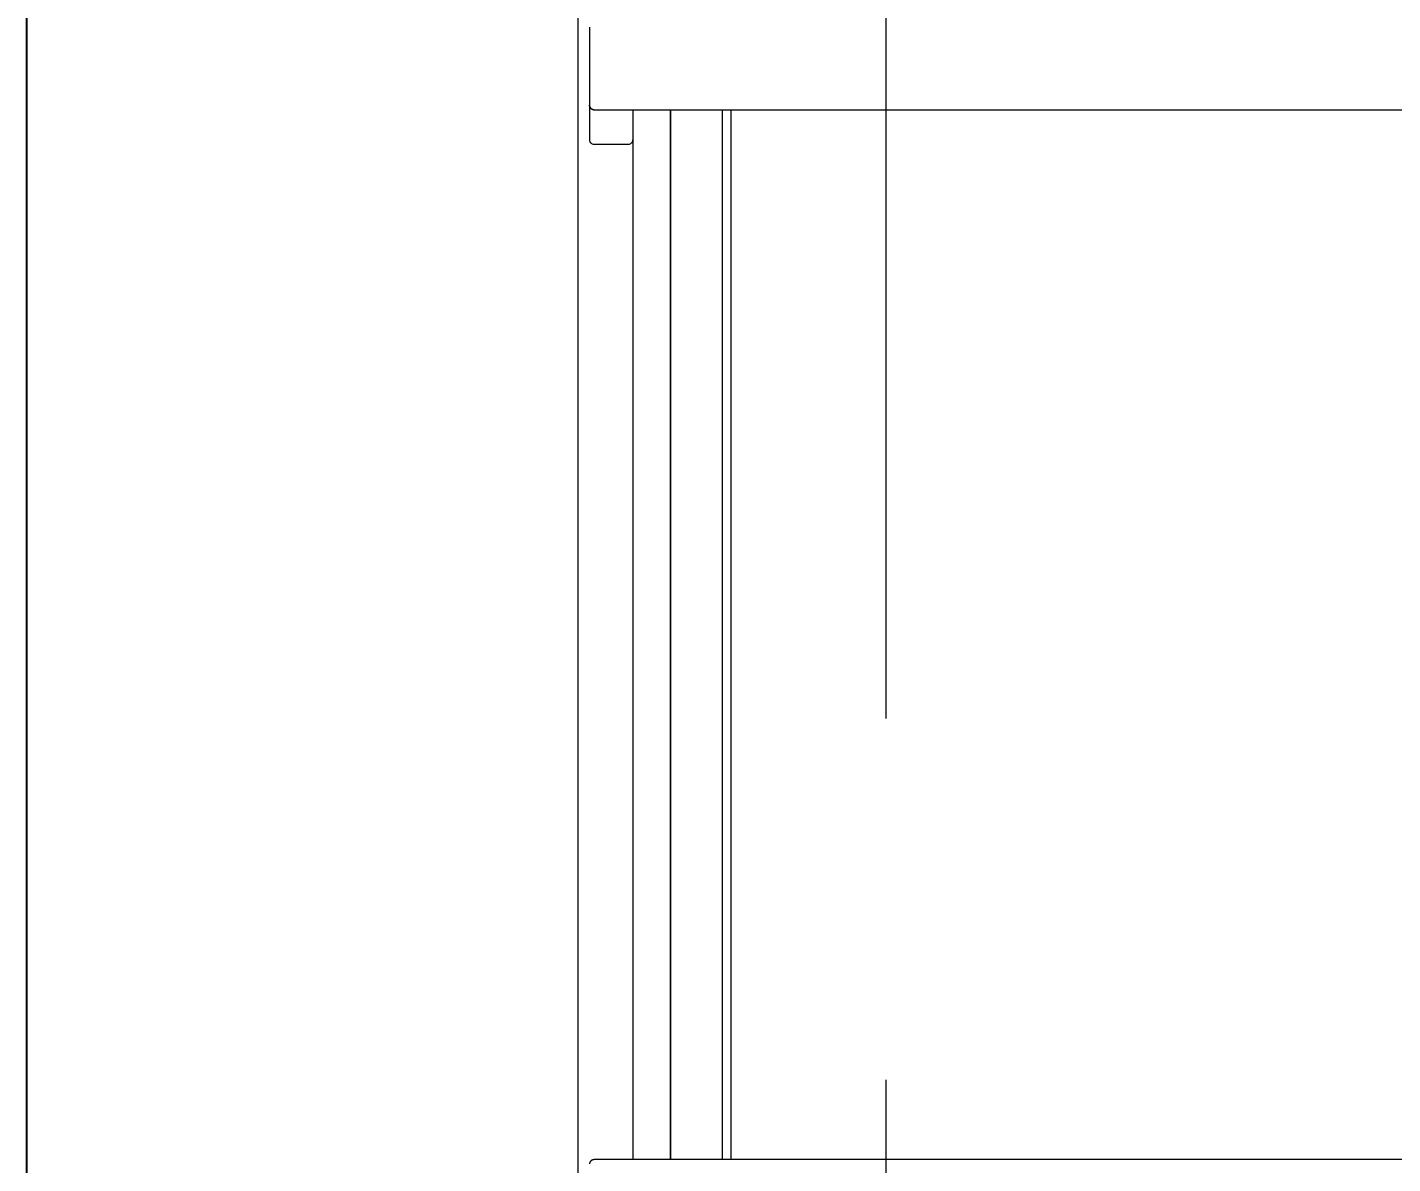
# Model space of a CAD drawing. Extents: x -5598 to 26293, y -3808 to 13850.
# Drawn here: x -749.73 to -702.47, y 2222.09 to 2261.43 of the extents above; entities that cross this region are included whole.
import ezdxf

# ---------------------------------------------------------------- set-up
doc = ezdxf.new("R2010")
doc.units = 0
doc.header["$LTSCALE"] = 100
doc.header["$MEASUREMENT"] = 0
doc.linetypes.add('HIDDEN', pattern=[0.375, 0.25, -0.125])
doc.layers.add('AD', color=5, linetype='Continuous', lineweight=9)
doc.layers.add('AK', color=7, linetype='Continuous', lineweight=15)
for name, color, linetype, lineweight, true_color in [('MAKPA ELEKTRIK', 7, 'Continuous', 30, 0x93039a), ('MAKPA GAZ', 7, 'Continuous', 30, 0x046a38), ('MAKPA SIHHI', 7, 'Continuous', 30, 0x428a93)]:
    doc.layers.add(name, color=color, linetype=linetype, lineweight=lineweight, true_color=true_color)
doc.layers.add('OLCU DIS', color=7, linetype='Continuous')
doc.styles.add('MAKPA TESISAT', font='arial.ttf', dxfattribs={"height": 10})
doc.styles.add('olcu', font='romans.shx', dxfattribs={"width": 0.5})
doc.dimstyles.new('1-200', dxfattribs={"dimtxt": 40, "dimasz": 2, "dimexe": 0, "dimexo": 0, "dimgap": 10, "dimtad": 1, "dimdec": 4, "dimrnd": 0.1, "dimzin": 9, "dimdsep": 46, "dimtxsty": 'olcu', "dimblk1": 'SOL', "dimblk2": 'SAG', "dimsah": 1, "dimcen": 0, "dimse1": 1, "dimse2": 1, "dimclre": 13, "dimadec": 0, "dimazin": 0, "dimtfac": 1, "dimtdec": 4, "dimtix": 1, "dimtmove": 2, "dimatfit": 2, "dimldrblk": 'SOL', "dimfxl": 0, "dimtolj": 1, "dimarcsym": 0})
doc.dimstyles.new('MAKPA TESISAT DIM', dxfattribs={"dimscale": 0.7, "dimtxt": 12, "dimasz": 6, "dimexe": 4, "dimexo": 0, "dimgap": 8, "dimtad": 2, "dimtih": 1, "dimtoh": 1, "dimdec": 0, "dimrnd": 5, "dimzin": 0, "dimdsep": 46, "dimtxsty": 'MAKPA TESISAT', "dimblk1": 'OBLIQUE', "dimblk2": 'OBLIQUE', "dimsah": 1, "dimcen": 0, "dimdle": 3, "dimclrd": 256, "dimclre": 256, "dimclrt": 256, "dimadec": 0, "dimazin": 0, "dimtfac": 1, "dimtdec": 0, "dimtix": 1, "dimtofl": 0, "dimtmove": 2, "dimatfit": 3, "dimldrblk": 'OBLIQUE', "dimfxl": 0, "dimtvp": 7, "dimtolj": 1, "dimtzin": 0, "dimarcsym": 0})

# ---------------------------------------------------------------- blocks, each defined once
blk = doc.blocks.new('SOL')
at = {"color": 0}
for p, q in [((0, 30), (0, -6.962)), ((7.582, 0), (-6.967, 0))]:
    blk.add_line(p, q, dxfattribs=at)
blk.add_circle((0, 0), 3, dxfattribs=at)
blk = doc.blocks.new('SAG')
at = {"color": 0}
for p, q in [((0, -30), (0, 6.962)), ((7.582, 0), (-6.967, 0))]:
    blk.add_line(p, q, dxfattribs=at)
blk.add_circle((0, 0), 3, dxfattribs=at)
blk = doc.blocks.new('*D332')
at = {"layer": 'OLCU DIS', "color": 0, "lineweight": -2, "transparency": 16777216}
blk.add_line((21268, -935), (-2968, -935), dxfattribs=at)
at = {"layer": 'OLCU DIS', "color": 0, "lineweight": -2, "transparency": 16777216, "xscale": 2, "yscale": 2, "zscale": 2, "rotation": 180}
blk.add_blockref('SAG', (-2970, -935), dxfattribs=at)
at = {"layer": 'OLCU DIS', "color": 0, "lineweight": -2, "transparency": 16777216, "xscale": 2, "yscale": 2, "zscale": 2}
blk.add_blockref('SOL', (21270, -935), dxfattribs=at)
at = {"layer": 'OLCU DIS', "color": 0, "transparency": 16777216, "insert": (9295.638, -905), "char_height": 40, "attachment_point": 5, "style": 'olcu'}
blk.add_mtext('\\A1;24240', dxfattribs=at)
blk = doc.blocks.new('OVEN TROLLEY')
at = {"layer": 'AD'}
for p, q in [((46.898, -17.923), (46.898, -54.256)), ((47.198, -17.923), (47.198, -54.256)), ((48.994, -54.256), (48.994, -17.923)), ((49.002, -17.923), (49.002, -54.256)), ((50.298, -54.256), (50.298, -17.923)), ((51.648, -53.07), (50.448, -53.07)), ((51.799, -57.118), (51.799, -53.22)), ((50.448, -54.256), (1.752, -54.256)), ((51.648, -54.266), (50.448, -54.256)), ((51.804, -54.193), (51.799, -54.193)), ((51.804, -56.894), (51.804, -54.193)), ((51.804, -56.894), (51.799, -56.894))]:
    blk.add_line(p, q, dxfattribs=at)
for points, start_tangent, end_tangent in [([(50.448, -53.07), (50.391, -53.081), (50.342, -53.114), (50.31, -53.162), (50.298, -53.22)], (-0.187283, 0), (0, -0.187283)), ([(51.799, -53.22), (51.787, -53.162), (51.755, -53.114), (51.706, -53.081), (51.648, -53.07)], (0, 0.187283), (-0.187283, 0)), ([(50.448, -54.256), (50.447, -54.256)], (-0.001073, 0.000009), (-0.001073, 0)), ([(51.664, -54.267), (51.648, -54.266)], (-0.012125, 0.001341), (-0.012179, 0.000106)), ([(51.648, -54.266), (51.68, -54.27), (51.71, -54.28), (51.736, -54.295), (51.756, -54.313), (51.773, -54.333), (51.784, -54.354), (51.792, -54.375), (51.797, -54.397), (51.799, -54.418)], (0.188758, -0.001647), (0, -0.188765)), ([(51.798, -54.408), (51.798, -54.4), (51.795, -54.383), (51.789, -54.366), (51.782, -54.349), (51.771, -54.331), (51.758, -54.315), (51.742, -54.3), (51.722, -54.286), (51.7, -54.276), (51.675, -54.269), (51.664, -54.267)], (-0.01079, 0.168776), (-0.168253, 0.018609)), ([(51.799, -54.418), (51.798, -54.408)], (0, 0.007664), (-0.000489, 0.007654))]:
    blk.add_spline(points, degree=3, dxfattribs=dict(at, start_tangent=start_tangent, end_tangent=end_tangent))
at = {"layer": 'AK'}
for p, q in [((52.199, -74.598), (52.199, -6.273)), ((0.549, -17.923), (51.65, -17.923))]:
    blk.add_line(p, q, dxfattribs=at)
for points, start_tangent, end_tangent in [([(51.648, -17.923), (51.65, -17.923)], (0.001038, -0.000009), (0.001038, 0)), ([(51.65, -17.923), (51.653, -17.923)], (0.002445, 0), (0.002446, 0.00005)), ([(51.653, -17.923), (51.65, -17.923)], (-0.002409, -0.000049), (-0.002408, -0.000001)), ([(51.653, -17.923), (51.662, -17.922)], (0.007103, 0.000145), (0.007088, 0.000566)), ([(51.665, -17.922), (51.653, -17.923)], (-0.009449, -0.000944), (-0.009481, -0.000194)), ([(51.662, -17.922), (51.675, -17.921), (51.7, -17.914), (51.722, -17.904), (51.742, -17.891), (51.758, -17.876), (51.771, -17.86), (51.782, -17.843), (51.789, -17.826), (51.795, -17.809), (51.798, -17.791), (51.798, -17.784)], (0.169274, 0.013509), (0.010844, 0.169322)), ([(51.798, -17.784), (51.799, -17.774)], (0.00049, 0.007649), (0, 0.007659))]:
    blk.add_spline(points, degree=3, dxfattribs=dict(at, start_tangent=start_tangent, end_tangent=end_tangent))
blk = doc.blocks.new('_OBLIQUE')
at = {"color": 0, "linetype": 'ByBlock', "lineweight": -2}
blk.add_line((-0.5, -0.5), (0.5, 0.5), dxfattribs=at)
blk = doc.blocks.new('*D1005')
at = {"layer": 'MAKPA SIHHI', "lineweight": -2, "transparency": 16777216}
for p, q in [((-749.753, 2197.232), (-749.753, 2517.768)), ((-610, 2515.668), (-752.553, 2515.668)), ((-610, 2199.332), (-752.553, 2199.332))]:
    blk.add_line(p, q, dxfattribs=at)
at = {"layer": 'MAKPA SIHHI', "lineweight": -2, "transparency": 16777216, "xscale": 4.199999999999998, "yscale": 4.199999999999998, "zscale": 4.199999999999998}
for p, rotation in [((-749.753, 2515.668), 90), ((-749.753, 2199.332), 270)]:
    blk.add_blockref('_OBLIQUE', p, dxfattribs=dict(at, rotation=rotation))
at = {"layer": 'MAKPA SIHHI', "transparency": 16777216, "insert": (-766.435, 2357.5), "char_height": 10, "attachment_point": 5, "style": 'MAKPA TESISAT'}
blk.add_mtext('\\A1;315', dxfattribs=at)
blk = doc.blocks.new('*D770')
at = {"layer": 'MAKPA ELEKTRIK', "lineweight": -2, "transparency": 16777216}
for p, q in [((-689.578, 2197.232), (-689.578, 2722.768)), ((-610, 2720.668), (-692.378, 2720.668)), ((-610, 2199.332), (-692.378, 2199.332))]:
    blk.add_line(p, q, dxfattribs=at)
at = {"layer": 'MAKPA ELEKTRIK', "lineweight": -2, "transparency": 16777216, "xscale": 4.199999999999998, "yscale": 4.199999999999998, "zscale": 4.199999999999998}
for p, rotation in [((-689.578, 2720.668), 90), ((-689.578, 2199.332), 270)]:
    blk.add_blockref('_OBLIQUE', p, dxfattribs=dict(at, rotation=rotation))
at = {"layer": 'MAKPA ELEKTRIK', "transparency": 16777216, "insert": (-706.208, 2460), "char_height": 10, "attachment_point": 5, "style": 'MAKPA TESISAT'}
blk.add_mtext('\\A1;520', dxfattribs=at)
blk = doc.blocks.new('*D1068')
at = {"layer": 'MAKPA GAZ', "lineweight": -2, "transparency": 16777216}
for p, q in [((-762.532, 2199.332), (-762.532, 2392.036)), ((-610, 2190), (-610, 2392.036)), ((-607.9, 2389.236), (-764.632, 2389.236))]:
    blk.add_line(p, q, dxfattribs=at)
at = {"layer": 'MAKPA GAZ', "lineweight": -2, "transparency": 16777216, "xscale": 4.199999999999998, "yscale": 4.199999999999998, "zscale": 4.199999999999998, "rotation": 180}
blk.add_blockref('_OBLIQUE', (-762.532, 2389.236), dxfattribs=at)
at = {"layer": 'MAKPA GAZ', "lineweight": -2, "transparency": 16777216, "xscale": 4.199999999999998, "yscale": 4.199999999999998, "zscale": 4.199999999999998}
blk.add_blockref('_OBLIQUE', (-610, 2389.236), dxfattribs=at)
at = {"layer": 'MAKPA GAZ', "transparency": 16777216, "insert": (-686.266, 2399.942), "char_height": 10, "attachment_point": 5, "style": 'MAKPA TESISAT'}
blk.add_mtext('\\A1;155', dxfattribs=at)

msp = doc.modelspace()

# ---------------------------------------------------------------- linework, layer by layer
at = {"layer": 'AD', "linetype": 'HIDDEN'}
msp.add_lwpolyline([(-1170, 2360), (-1170, 2200), (-720, 2200), (-720, 2360)], close=True, dxfattribs=at)

# ---------------------------------------------------------------- block references
at = {"layer": 'AK', "rotation": 180}
msp.add_blockref('OVEN TROLLEY', (-678.47056, 2204.31006), dxfattribs=at)

# ---------------------------------------------------------------- dimensions: what is measured, and where the dimension line sits
at = {"layer": 'MAKPA ELEKTRIK'}
dim = msp.add_linear_dim(base=(-689.57848, 2720.66793), p1=(-610, 2199.33207), p2=(-610, 2720.66793), angle=90, dimstyle='MAKPA TESISAT DIM', override={"dimfxl": 0}, dxfattribs=at)
dim.commit()
dim.dimension.update_dxf_attribs({"geometry": '*D770', "text_midpoint": (-706.2085, 2460)})
at = {"layer": 'MAKPA GAZ'}
dim = msp.add_linear_dim(base=(-762.53172, 2389.23589), p1=(-610, 2190), p2=(-762.53172, 2199.33207), dimstyle='MAKPA TESISAT DIM', override={"dimfxl": 0}, dxfattribs=at)
dim.commit()
dim.dimension.update_dxf_attribs({"geometry": '*D1068', "text_midpoint": (-686.26586, 2399.94162)})
at = {"layer": 'MAKPA SIHHI'}
dim = msp.add_linear_dim(base=(-749.75338, 2515.66793), p1=(-610, 2199.33207), p2=(-610, 2515.66793), angle=90, dimstyle='MAKPA TESISAT DIM', override={"dimfxl": 0}, dxfattribs=at)
dim.commit()
dim.dimension.update_dxf_attribs({"geometry": '*D1005', "text_midpoint": (-766.43455, 2357.5)})
at = {"layer": 'OLCU DIS', "color": 7}
dim = msp.add_linear_dim(base=(-2970, -935), p1=(21270, -635), p2=(-2970, 7535), dimstyle='1-200', dxfattribs=at)
dim.commit()
dim.dimension.update_dxf_attribs({"geometry": '*D332', "text_midpoint": (9295.63768, -905), "dimtype": 160})

doc.saveas('drawing.dxf')
